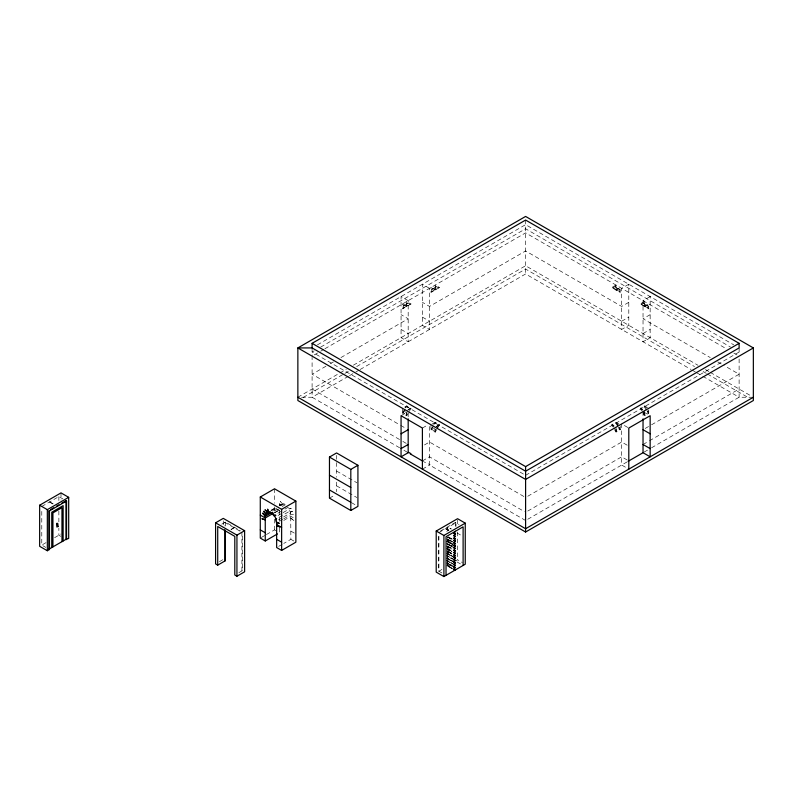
<?xml version="1.0" encoding="UTF-8"?>
<svg xmlns="http://www.w3.org/2000/svg" width="793" height="793" viewBox="0 0 793 793"><rect width="100%" height="100%" fill="white"/><g stroke="black" fill="none" stroke-linecap="round" stroke-linejoin="round"><path stroke-width="0.59" stroke-dasharray="3.96 2.97" d="M403.171 410.705L403.082 412.846L406.611 414.888M406.412 414.769L406.502 412.628L404.004 411.19M434.881 431.204L434.97 429.063L431.64 427.14L431.551 429.281L435.079 431.323L436.279 429.241M403.28 308.437L403.171 306.058L404.361 304.988L407.701 303.065L410.219 304.423M406.611 306.514L406.502 304.135L407.701 303.065M431.749 292.002L431.64 289.623L432.829 288.553L436.16 286.63L438.688 287.988M435.079 290.069L434.97 287.7L436.16 286.63M447.222 541.579L447.579 540.955L451.713 543.324M452.753 543.919L447.193 552.681M453.15 543.681L447.579 553.365L447.064 553.068L448.293 551.323L452.357 553.663M407.969 413.619L406.75 415.73L402.477 413.262L404.916 409.039M405.53 407.979L406.75 405.867L411.022 408.336L408.583 412.558M403.28 412.965L406.888 406.71M436.437 430.054L435.218 432.165L430.946 429.697L433.384 425.474M433.999 424.414L435.218 422.302L439.491 424.77L437.042 428.993M431.749 429.4L435.357 423.145M436.884 428.2L438.688 425.078L435.149 423.036L433.602 424.146M612.523 287.988L615.041 286.63L618.371 288.553L619.571 289.623L619.462 292.002M615.854 289.911L618.371 288.553M616.131 290.069L616.23 287.7L615.041 286.63M640.992 304.423L643.51 303.065L646.84 304.988L648.03 306.058L647.931 308.437M644.322 306.356L646.84 304.988M644.6 306.514L644.699 304.135L643.51 303.065M448.66 530.517L446.628 529.347L448.045 527.315L451.098 529.08M448.897 530.378L446.865 529.209L448.293 527.176L451.336 528.941M451.951 541.797L446.865 538.863L448.293 536.831M454.389 542.769L448.293 539.25L446.865 541.282L453.983 545.386M452.357 544.008L448.293 541.659L446.628 543.829L451.713 546.764M451.951 549.043L446.865 546.109L448.293 544.077L454.389 547.596M447.103 547.983L448.045 546.635L452.119 548.974M451.951 551.452L446.865 548.518L448.293 546.496L452.357 548.835M451.713 554.01L446.628 551.076L448.045 549.043L452.119 551.393M451.951 553.871L446.865 550.937L448.293 548.905L452.357 551.254M446.965 553.008L448.045 551.462L452.119 553.811M454.389 557.251L448.293 553.732L446.628 555.903L451.713 558.837M447.103 557.638L448.045 556.289L452.119 558.639M453.983 562.287L446.865 558.173L448.293 556.151L454.389 559.67M453.983 564.695L446.865 560.592L448.293 558.559L454.389 562.088M451.713 566.083L446.628 563.139L448.045 561.117L452.119 563.466M453.983 567.114L446.865 563L448.293 560.978L454.389 564.497M447.103 564.884L448.045 563.526L452.119 565.875M453.983 569.533L446.865 565.419L448.293 563.387L454.389 566.916M282.139 506.578L285.193 504.814L282.338 504.051L280.107 505.597M405.134 407.711L406.68 406.601L410.219 408.633M407.701 410.189L410.021 408.524M436.16 426.624L438.489 424.959M317.458 344.836L525.6 224.657L733.753 344.836M41.781 506.459L58.87 496.596L62.934 498.946M314.236 350.803L312.095 352.042L524.53 474.69M320.679 347.086L525.6 228.771L730.531 347.086M314.226 354.917L319.569 351.834M320.63 351.22L323.831 349.366M324.902 348.751L525.6 232.874L726.309 348.751M403.171 306.058L406.502 304.135M431.64 289.623L434.97 287.7M403.082 308.08L406.412 306.157M404.361 304.988L406.68 305.999L410.021 304.076M431.551 291.646L434.881 289.723M432.829 288.553L435.149 289.564L438.489 287.641M325.973 366.217L312.095 374.227L399.632 424.77M330.245 363.749L333.447 361.905M340.921 357.584L408.177 318.756L401.06 314.652M46.053 542.62L41.781 545.078L41.781 508.868M54.598 537.684L61.002 533.986M297.861 397.243L346.254 369.3M353.4 365.176L525.6 265.754L698.028 365.295M303.204 397.442L343.835 373.979M344.905 373.364L349.178 370.896M356.662 366.574L525.6 269.035L694.539 366.574M348.385 376.288L312.095 397.243L299.04 397.243M349.455 375.664L354.798 372.581M355.859 371.967L359.06 370.123M360.131 369.508L525.6 273.972L691.08 369.508M404.618 407.096L406.75 405.867M411.022 408.336L406.75 410.804L406.75 415.73M401.06 415.73L407.156 412.211M221.782 524.163L225.41 522.072L240.348 530.695M230.922 529.437L233.965 527.672M231.159 529.575L234.213 527.811M628.799 302.321L621.682 306.435L525.6 250.955L429.519 306.435L422.401 302.321M270.998 510.286L275.062 507.936M279.126 505.587L281.158 504.417M271.107 510.533L275.221 508.164M279.295 505.815L282.338 504.051M272.534 510.642L278.63 507.123M274.408 511.039L277.461 509.275M274.408 512.675L279.493 509.74L279.493 521.12M274.457 512.932L279.542 509.998M422.401 428.061L427.486 425.117M277.867 513.21L280.92 511.445M284.984 509.096L288.037 507.342L290.684 512.863L290.882 539.329L283.765 543.443M432.016 424.156L435.218 422.302M278.036 515.519L282.1 513.17M283.111 512.585L289.217 509.066M278.938 517.403L290.119 510.95M439.491 424.77L435.218 427.239L435.218 432.165M621.682 321.224L628.799 317.111M278.492 519.901L282.556 517.561M283.567 516.967L290.684 512.863M279.701 521.13L282.744 519.375M283.765 518.781L291.031 514.518L293.579 514.667L290.833 514.191M283.765 520.426L290.882 516.322L295.868 519.197M219.423 561.682L223.269 559.462M261.293 537.505L265.368 535.166M266.379 534.571L274.517 529.883L277.5 531.607M329.462 498.153L334.537 495.219M424.443 444.962L429.519 442.028L525.6 497.498M650.151 314.652L643.034 318.756L710.29 357.584M422.401 460.931L429.519 456.818L524.54 511.673M643.034 333.546L650.151 329.442M278.68 546.377L282.744 544.028M238.871 572.645L242.489 570.554L242.489 534.343M422.401 469.149L430.093 464.708L424.186 461.952M612.939 426.882L611.72 424.77L615.992 422.302L620.265 424.77L620.265 429.697L615.992 432.165L613.554 427.942M641.408 410.447L640.189 408.336L644.461 405.867L648.733 408.336L648.733 413.262L644.461 415.73L642.023 411.508M525.6 475.314L739.116 352.042L736.975 350.803M440.482 531.032L455.43 522.399L459.048 524.49M438.916 532.589L455.995 522.726L455.995 526.354M527.741 496.269L621.682 442.028L627.788 445.547M645.175 428.468L650.508 425.385M651.578 424.77L739.116 374.227L725.238 366.217M527.741 511.059L621.682 456.818L627.788 460.346M643.034 444.496L648.377 441.414M649.437 440.799L739.116 389.026M455.43 561.028L457.561 559.789L462.369 562.564M527.741 519.276L627.025 461.952M644.104 452.099L650.508 448.402M651.578 447.777L739.116 397.243L752.16 397.243M441.959 569.453L438.916 571.218L438.916 533.798M451.713 568.492L446.628 565.558L448.045 565.944L452.149 563.575M290.407 511.901L292.617 511.654L290.258 511.426M288.622 508.204L291.269 508.6L288.374 507.827M278.303 509.512L279.493 510.563M446.865 529.209L448.293 529.595L446.628 531.756L448.045 532.143M446.628 529.347L448.045 529.734M446.865 538.863L448.293 539.25M448.293 541.659L447.083 541.341L447.579 540.489L452.218 543.155M446.984 541.51L452.119 544.147M448.293 544.077L446.865 543.691L453.983 547.804M446.865 546.109L448.293 546.496M446.865 548.518L448.293 548.905M448.045 549.043L446.628 548.657L451.713 551.591M446.865 550.937L448.293 551.323M446.628 551.076L448.045 551.462M448.293 553.732L446.865 553.345L453.983 557.459M448.293 556.151L446.865 555.764L453.983 559.868M446.865 558.173L448.293 558.559M446.865 560.592L448.293 560.978M446.865 563L448.293 563.387M446.628 563.139L448.045 563.526M446.865 565.419L454.389 569.324M290.882 518.067L294.262 520.961L290.882 518.305M733.783 353.063L736.984 354.917M616.23 287.7L619.571 289.623M644.699 304.135L648.03 306.058M612.721 287.641L616.052 289.564M616.33 289.723L619.66 291.646M641.19 304.076L644.521 305.999M644.798 306.157L648.129 308.08M717.764 361.905L724.168 365.603M705.473 369.597L709.22 371.768M710.29 372.383L752.289 396.629M703.094 371.511L706.305 373.364M707.376 373.979L748.007 397.442M692.14 370.123L695.342 371.967M696.413 372.581L701.755 375.664M702.816 376.288L739.116 397.243L739.116 358.565M640.189 408.336L642.32 409.565M644.055 412.211L648.119 414.561M627.788 427.467L621.682 423.948L621.682 465.035L628.799 469.149M611.72 424.77L613.851 426M422.401 317.111L429.519 321.224M401.06 329.442L408.177 333.546M400.703 425.385L406.036 428.468M312.095 389.026L401.764 440.799M402.834 441.414L408.177 444.496M399.632 447.777L312.095 397.243L312.095 357.356M403.905 450.246L408.177 452.714M525.6 520.505L429.519 465.035L429.519 423.948M457.016 532.975L462.101 535.909M336.579 471.042L356.86 482.749M449.304 537.426L452.357 539.181M448.045 536.97L452.119 539.319M447.886 537.039L451.951 539.389M447.639 537.178L451.713 539.527M452.119 541.738L448.045 539.389L446.628 541.421L451.713 544.355M446.628 539.002L451.713 541.936M452.119 546.565L448.045 544.216L446.628 546.248L451.713 549.182M336.579 485.831L356.86 497.538M448.045 553.871L452.119 556.22M446.628 553.484L451.713 556.418M457.016 561.94L461.08 564.289M351.517 502.673L356.86 505.756M452.119 561.048L448.045 558.698L446.628 560.73L451.713 563.664M446.628 558.312L451.713 561.246M448.045 565.944L452.119 568.294M441.969 572.972L438.351 570.891L438.351 534.68M276.271 508.541L279.493 510.861M290.882 531.112L295.868 533.986M290.882 539.329L293.876 541.054M239.992 531.151L224.835 522.399L224.835 526.017M49.731 501.87L53.805 504.219M49.493 502.009L53.557 504.358M60.902 536.395L58.87 535.216L58.87 527.979M42.802 545.673L45.855 547.428M644.521 406.601L646.84 408.266M641.19 408.524L642.736 409.634M616.052 423.036L618.371 424.701M612.721 424.959L614.268 426.069M280.038 505.736C278.353 501.9 280.91 503.932 279.691 506.509L283.894 504.031L283.527 502.088L284.231 504.407M647.504 411.151L648.733 413.262M644.322 406.71L647.931 412.965M640.992 408.633L642.191 410.724M642.796 411.765L644.6 414.888L648.129 412.846L648.03 410.705L644.699 412.628L644.798 414.769M615.992 422.302L618.431 426.535M619.046 427.586L620.265 429.697M615.854 423.145L617.658 426.277M618.262 427.318L619.462 429.4M612.523 425.078L613.723 427.159M614.327 428.2L616.131 431.323L619.66 429.281L619.571 427.14M282.714 504.09L280.266 501.444L282.11 504.12M616.23 429.063L616.33 431.204M739.116 347.929L739.116 354.094M644.461 410.804L644.461 415.73M643.034 411.617L643.034 417.643M615.992 427.239L615.992 432.165M525.6 220.058L525.6 273.972M457.561 519.911L457.561 525.957M457.561 531.994L457.561 559.789M455.43 522.399L455.43 527.226M430.946 424.77L430.946 429.697M408.177 412.826L408.177 417.643M402.477 408.336L402.477 413.262M336.579 455.37L336.579 461.397M336.579 462.597L336.579 477.198M336.579 482.134L336.579 491.7M312.095 347.929L312.095 356.146M279.493 528.059L279.493 532.757M274.517 488.785L274.517 503.248M274.517 506.866L274.517 510.563M274.517 519.197L274.517 529.883M241.915 532.262L241.915 570.891M225.41 522.072L225.41 526.899M223.269 520.793L223.269 525.62M61.002 492.899L61.002 500.145M58.87 496.596L58.87 501.424M58.87 511.079L58.87 521.943M411.022 303.967L402.477 308.893L402.477 303.967L406.75 306.435L406.75 301.499L411.022 303.967M439.491 287.532L430.946 292.458L430.946 287.532L435.218 289.99L435.218 285.064L439.491 287.532M615.992 285.064L611.72 287.532L620.265 292.458L620.265 287.532L615.992 289.99L615.992 285.064M628.799 284.241L621.682 288.355L621.682 329.442L628.799 325.328L628.799 284.241M650.151 296.572L643.034 300.676L643.034 341.773L650.151 337.659L650.151 296.572M644.461 301.499L640.189 303.967L648.733 308.893L648.733 303.967L644.461 306.435L644.461 301.499M429.519 288.355L422.401 284.241L422.401 325.328L429.519 329.442L429.519 288.355M408.177 300.676L401.06 296.572L401.06 337.659L408.177 341.773L408.177 300.676"/><path stroke-width="1.19" d="M268.797 512.337L267.608 509.136L268.629 512.318M276.043 519.683C275.667 514.627 265.853 508.254 265.259 516.322L265.259 540.975L260.282 538.1L260.282 497.003L274.517 488.785L295.868 501.117L295.868 542.204L281.634 550.421L276.648 547.547L276.648 522.894C274.636 520.139 277.738 516.025 276.103 519.901M274.041 515.906C277.639 515.569 275.121 514.409 273.426 515.163M56.719 524.708L57.294 525.035L56.858 527.067L58.028 526.383L57.592 524.857C56.541 524.946 58.226 522.646 56.719 523.39M271.91 513.725L272.614 512.228L272.425 514.102M455.162 531.429L453.745 533.451L455.162 533.838L453.745 535.87L455.162 536.256M455.41 531.29L453.983 533.312L455.41 533.699L453.983 535.731L455.41 536.118L453.745 538.288L455.162 538.665L453.745 540.697L455.162 541.084L453.983 540.558L455.41 538.526L453.983 538.15M455.162 541.084L453.745 543.116L455.162 543.492L453.745 545.525L455.162 545.911L453.745 547.943L455.162 548.33M455.41 540.945L453.983 542.977L455.41 543.354L453.983 545.386L455.41 545.772L453.983 547.804L455.41 548.191L453.745 550.352L455.162 550.739L453.745 552.771L455.162 553.157L453.745 555.179L455.162 555.566L453.745 557.598L455.162 557.985L453.745 560.007L455.162 560.393L453.983 559.868L455.41 557.846L453.983 557.459L455.41 555.427L453.983 555.041L455.41 553.018L453.983 552.632L455.41 550.6L453.983 550.213M455.41 560.255L453.745 562.425L455.162 562.812L453.745 564.834L455.162 565.221L453.745 567.253L455.162 567.639M57.592 524.857C59.267 522.726 55.679 524.084 57.294 525.035M312.095 347.929L312.095 343.329L525.6 220.058L739.116 343.329L739.116 347.929L525.6 471.201L312.095 347.929L297.861 347.929L297.861 400.524L525.6 532.014L753.35 400.524L753.35 347.929L525.6 216.439L297.861 347.929L525.6 479.418L753.35 347.929M49.473 510.89L49.473 549.519L47.332 550.748L39.65 546.318L39.65 505.22L61.002 492.899L68.684 497.33L68.684 538.427L65.988 539.329L48.898 549.192L48.898 510.563L49.473 510.89L66.553 501.037L66.553 539.656M39.65 505.22L47.332 509.661L68.684 497.33M50.831 509.453L53.716 507.788M56.61 506.112L58.88 504.804M61.923 503.049L65.988 500.7L66.553 501.037M215.587 522.815L223.269 518.374L244.621 530.695L244.621 571.793L236.938 576.224L234.797 574.994L234.797 536.365L217.718 526.512L217.718 565.131L215.587 563.902L215.587 522.815L236.938 535.136L244.621 530.695M329.462 457.065L336.579 452.962L357.921 465.283L357.921 506.38L350.813 510.484L329.462 498.153L329.462 457.065L350.813 469.397L357.921 465.283M401.06 433.811L408.177 429.697M266.022 513.467L269.075 511.713M265.457 514.726L270.542 511.792M271.365 512.793L265.259 516.322L262.602 513.13L265.308 515.896M273.397 513.269L265.259 517.958L260.282 515.083M260.282 497.003L281.634 509.334L295.868 501.117M401.06 448.6L408.177 444.496M217.718 565.131L225.41 560.701L225.41 530.517M265.259 540.975L277.461 533.927M312.095 343.329L525.6 466.601L739.116 343.329M436.209 531.032L457.561 518.701L465.253 523.142L465.253 564.229L443.902 576.561L436.209 572.12L436.209 531.032L443.902 535.463L465.253 523.142M628.086 461.338L643.034 452.714L650.151 456.818L650.151 415.73L628.799 428.061L628.799 469.149M753.35 397.243L525.6 528.733L297.861 397.243M276.648 525.65L279.959 526.998L276.648 525.353M276.618 522.637L279.295 523.39L276.549 521.982M453.983 562.287L455.41 562.673L453.983 564.695L455.41 565.082L453.983 567.114L455.41 567.501L453.745 569.671L455.162 570.048M453.983 569.533L455.41 569.909M265.259 519.95L261.878 518.701L265.259 519.712M643.034 429.697L650.151 433.811M643.034 444.496L650.151 448.6M423.115 461.338L410.308 453.943L410.873 453.616L408.742 452.387L401.06 456.818L401.06 415.73L422.401 428.061L422.401 469.149M329.462 475.146L350.813 487.477M329.462 489.935L350.813 502.266M276.648 524.54L281.634 527.414M260.282 529.883L265.259 532.757M276.648 539.329L281.634 542.204M58.028 526.383L57.027 524.53M48.898 549.192L49.473 549.519M265.883 513.785L263.593 511.277L265.744 514.102M267.776 512.367L264.951 509.8L267.519 512.447M643.034 418.853L643.034 452.714M525.6 466.601L525.6 532.014M463.112 565.459L463.112 526.839L446.033 536.702L446.033 575.321M443.902 535.463L443.902 576.561M408.177 418.853L408.177 452.714M350.813 469.397L350.813 510.484M281.634 509.334L281.634 550.421M236.938 535.136L236.938 576.224M224.835 529.645L224.835 561.028M65.988 500.7L65.988 539.329M63.133 540.975L63.133 505.637L51.753 512.209L51.753 547.547M61.963 541.649L61.963 507.669L52.923 512.893L52.923 546.873M47.332 509.661L47.332 550.748"/></g></svg>
